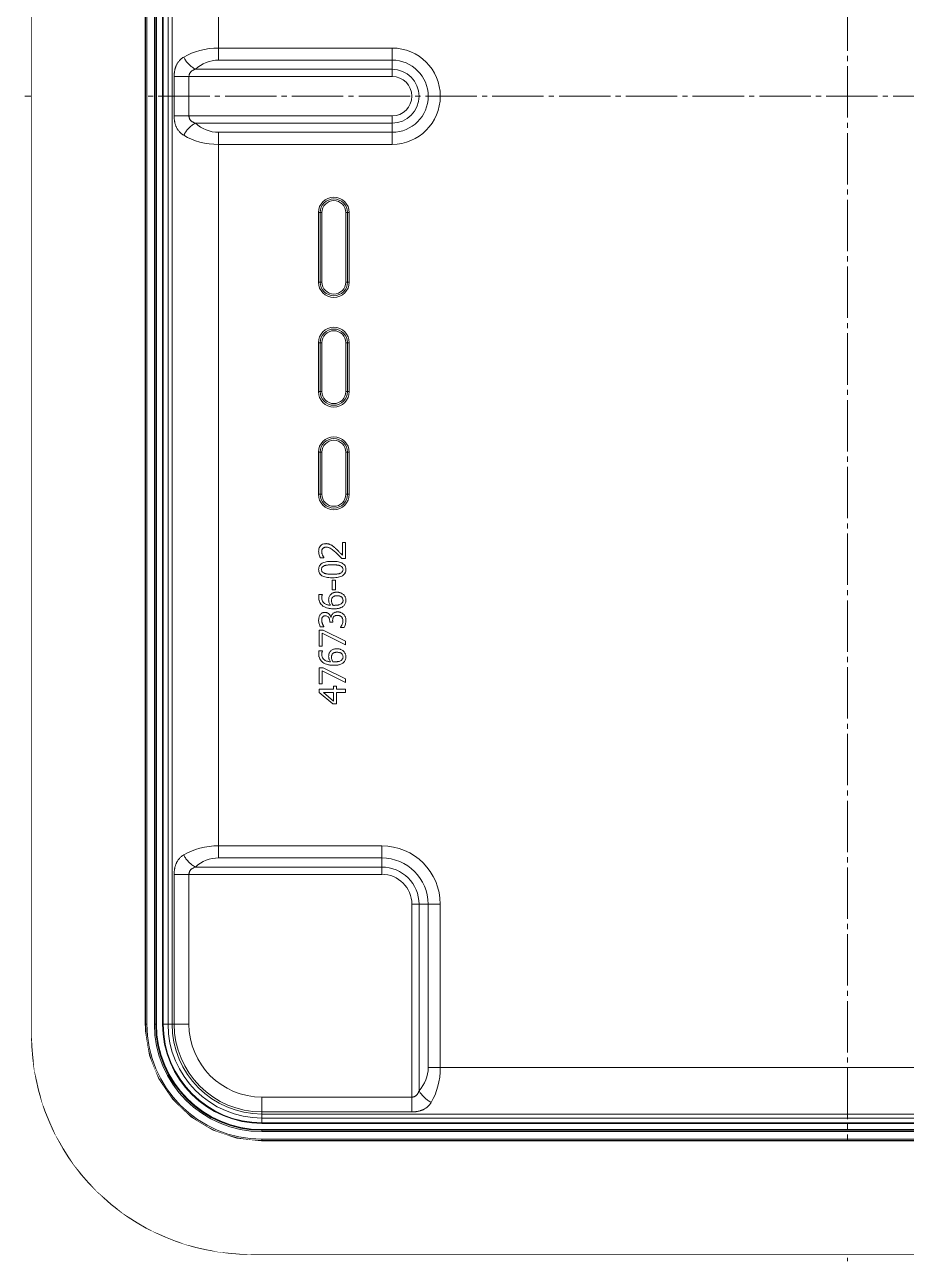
# Model space of a CAD drawing. Header units: millimetres. Extents: x -1133 to 1382, y -1174 to 1187.
# Drawn here: x 386.1 to 643.5, y 506.2 to 867.3 of the extents above; entities that cross this region are included whole.
import ezdxf

# ---------------------------------------------------------------- set-up
doc = ezdxf.new("R2010")
doc.units = ezdxf.units.MM
doc.linetypes.add('K5LT_AXLED', pattern=[19.5, 15, -1.5, 1.5, -1.5])
doc.linetypes.add('K5LT_THIN', pattern=[0])

# ---------------------------------------------------------------- blocks, each defined once
blk = doc.blocks.new('WIPEOUTCOLORING1')
blk.add_wipeout([(452.12, 508.2), (626.39, 508.2), (442.74, 508.89)])
blk.add_wipeout([(442.74, 508.89), (626.39, 508.2), (432.89, 511.15)])
blk.add_wipeout([(626.39, 508.2), (800.66, 508.2), (432.89, 511.15)])
blk.add_wipeout([(432.89, 511.15), (800.66, 508.2), (423.52, 514.94)])
blk.add_wipeout([(800.66, 508.2), (810.74, 509), (423.52, 514.94)])
blk.add_wipeout([(423.52, 514.94), (810.74, 509), (414.86, 520.16)])
blk.add_wipeout([(810.74, 509), (820.57, 511.37), (414.86, 520.16)])
blk.add_wipeout([(414.86, 520.16), (820.57, 511.37), (407.13, 526.68)])
blk.add_wipeout([(820.57, 511.37), (829.9, 515.27), (407.13, 526.68)])
blk.add_wipeout([(407.13, 526.68), (829.9, 515.27), (400.52, 534.34)])
blk.add_wipeout([(829.9, 515.27), (838.5, 520.58), (400.52, 534.34)])
blk.add_wipeout([(400.52, 534.34), (838.5, 520.58), (395.21, 542.94)])
blk.add_wipeout([(838.5, 520.58), (846.16, 527.19), (395.21, 542.94)])
blk.add_wipeout([(448.05, 542.05), (395.21, 542.94), (455.39, 541.25)])
blk.add_wipeout([(395.21, 542.94), (448.05, 542.05), (391.31, 552.27)])
blk.add_wipeout([(448.05, 542.05), (441.05, 544.4), (391.31, 552.27)])
blk.add_wipeout([(391.31, 552.27), (441.05, 544.4), (388.94, 562.09)])
blk.add_wipeout([(441.05, 544.4), (434.71, 548.2), (388.94, 562.09)])
for points in [[(388.94, 562.09), (434.71, 548.2), (388.14, 572.18)], [(395.21, 542.94), (846.16, 527.19), (455.39, 541.25)]]:
    blk.add_wipeout(points)
for points in [[(434.71, 548.2), (429.35, 553.28), (388.14, 572.18)], [(455.39, 541.25), (846.16, 527.19), (626.39, 541.25)]]:
    blk.add_wipeout(points)
for points in [[(421.24, 573.53), (388.14, 572.18), (422.45, 566.25)], [(846.16, 527.19), (852.67, 534.91), (626.39, 541.25)]]:
    blk.add_wipeout(points)
for points in [[(425.19, 559.39), (388.14, 572.18), (429.35, 553.28)], [(626.39, 541.25), (852.67, 534.91), (797.39, 541.25)]]:
    blk.add_wipeout(points)
blk.add_wipeout([(388.14, 572.18), (425.19, 559.39), (422.45, 566.25)])
blk.add_wipeout([(388.14, 572.18), (421.24, 573.53), (388.14, 846.45)])
blk.add_wipeout([(388.14, 846.45), (421.24, 573.53), (388.14, 1120.72)])
blk.add_wipeout([(421.24, 573.53), (421.19, 575.45), (388.14, 1120.72)])
blk.add_wipeout([(388.14, 1120.72), (421.19, 575.45), (388.83, 1130.09)])
blk.add_wipeout([(421.19, 575.45), (421.19, 846.45), (388.83, 1130.09)])
blk.add_wipeout([(388.83, 1130.09), (421.19, 846.45), (391.1, 1139.95)])
blk.add_wipeout([(421.19, 846.45), (421.19, 1117.45), (391.1, 1139.95)])
blk = doc.blocks.new('U21')
at = {"color": 30, "linetype": 'K5LT_AXLED', "lineweight": 18, "true_color": 0xff8000}
for p, q in [((626.39, 1186.7), (626.39, 506.2)), ((386.14, 846.45), (866.64, 846.45))]:
    blk.add_line(p, q, dxfattribs=at)
at = {"color": 7, "linetype": 'K5LT_THIN', "lineweight": 18}
for p, q in [((388.14, 572.18), (388.14, 1120.72)), ((421.19, 1117.45), (421.19, 575.45)), ((421.39, 1117.45), (421.39, 575.45)), ((421.79, 1117.45), (421.79, 575.45)), ((423.99, 1117.45), (423.99, 575.45)), ((424.39, 1117.45), (424.39, 575.45)), ((424.59, 1117.45), (424.59, 575.45)), ((426.39, 575.45), (426.39, 1117.45)), ((426.57, 1117.45), (426.57, 575.45)), ((427.97, 1117.45), (427.97, 575.45)), ((429.14, 1117.45), (429.14, 575.45)), ((442.74, 1065.38), (442.74, 860.52)), ((442.74, 856.98), (442.74, 860.52)), ((493.39, 860.52), (442.74, 860.52)), ((493.39, 856.98), (493.39, 860.52)), ((493.39, 856.98), (442.74, 856.98)), ((493.39, 856.98), (493.39, 854.33)), ((493.39, 854.33), (435.95, 854.33)), ((493.39, 852.2), (493.39, 854.33)), ((429.75, 852.2), (434.08, 852.2)), ((429.75, 852.2), (429.75, 840.69)), ((493.39, 852.2), (434.08, 852.2)), ((434.08, 852.2), (434.08, 840.69)), ((434.08, 840.69), (429.75, 840.69)), ((434.08, 840.69), (493.39, 840.69)), ((435.95, 838.57), (493.39, 838.57)), ((493.39, 838.57), (493.39, 840.69)), ((493.39, 835.91), (493.39, 838.57)), ((442.74, 835.91), (442.74, 832.38)), ((442.74, 835.91), (493.39, 835.91)), ((493.39, 835.91), (493.39, 832.38)), ((442.74, 832.38), (493.39, 832.38)), ((442.74, 832.38), (442.74, 627.52)), ((471.89, 812.45), (471.89, 792.18)), ((471.89, 812.45), (472.39, 812.45)), ((472.39, 812.45), (472.39, 792.18)), ((472.39, 812.45), (472.89, 812.45)), ((472.89, 812.45), (472.89, 792.18)), ((480.39, 812.45), (479.89, 812.45)), ((479.89, 792.18), (479.89, 812.45)), ((480.39, 792.18), (480.39, 812.45)), ((480.89, 812.45), (480.39, 812.45)), ((480.89, 792.18), (480.89, 812.45)), ((471.89, 792.18), (472.39, 792.18)), ((472.39, 792.18), (472.89, 792.18)), ((480.39, 792.18), (479.89, 792.18)), ((480.89, 792.18), (480.39, 792.18)), ((471.89, 774.45), (471.89, 760.18)), ((471.89, 774.45), (472.39, 774.45)), ((472.39, 774.45), (472.39, 760.18)), ((472.39, 774.45), (472.89, 774.45)), ((472.89, 774.45), (472.89, 760.18)), ((479.89, 760.18), (479.89, 774.45)), ((480.39, 774.45), (479.89, 774.45)), ((480.39, 760.18), (480.39, 774.45)), ((480.89, 774.45), (480.39, 774.45)), ((480.89, 760.18), (480.89, 774.45)), ((471.89, 760.18), (472.39, 760.18)), ((472.39, 760.18), (472.89, 760.18)), ((480.39, 760.18), (479.89, 760.18)), ((480.89, 760.18), (480.39, 760.18)), ((471.89, 742.45), (471.89, 730.18)), ((471.89, 742.45), (472.39, 742.45)), ((472.39, 742.45), (472.39, 730.18)), ((472.39, 742.45), (472.89, 742.45)), ((472.89, 742.45), (472.89, 730.18)), ((480.39, 742.45), (479.89, 742.45)), ((479.89, 730.18), (479.89, 742.45)), ((480.39, 730.18), (480.39, 742.45)), ((480.89, 742.45), (480.39, 742.45)), ((480.89, 730.18), (480.89, 742.45)), ((471.89, 730.18), (472.39, 730.18)), ((472.39, 730.18), (472.89, 730.18)), ((480.39, 730.18), (479.89, 730.18)), ((480.89, 730.18), (480.39, 730.18)), ((479.76, 716.08), (478.88, 716.08)), ((478.88, 716.08), (478.88, 712.41)), ((479.76, 711.47), (479.76, 716.08)), ((472.41, 711.63), (473.5, 711.63)), ((473.5, 711.63), (473.5, 711.68)), ((478.68, 711.47), (479.76, 711.47)), ((476.87, 705.1), (475.94, 705.1)), ((475.94, 705.1), (475.94, 702.27)), ((476.87, 702.27), (476.87, 705.1)), ((473.05, 700.94), (472.07, 700.94)), ((473.05, 700.9), (473.05, 700.94)), ((475.94, 702.27), (476.87, 702.27)), ((475.58, 694.32), (475.51, 694.32)), ((473.25, 690.55), (472.11, 690.55)), ((472.11, 690.55), (472.11, 685.81)), ((472.42, 691.51), (473.5, 691.51)), ((479.76, 687.32), (473.25, 690.55)), ((473.5, 691.51), (473.5, 691.57)), ((475.18, 693.16), (475.18, 692.83)), ((475.18, 692.83), (476.04, 692.83)), ((476.04, 692.83), (476.04, 693.25)), ((478.36, 691.37), (478.36, 691.3)), ((478.36, 691.3), (479.44, 691.3)), ((473.01, 685.81), (473.01, 689.67)), ((473.01, 689.67), (479.76, 686.25)), ((479.76, 686.25), (479.76, 687.32)), ((473.05, 684.43), (472.07, 684.43)), ((472.11, 685.81), (473.01, 685.81)), ((473.05, 684.39), (473.05, 684.43)), ((472.11, 679.55), (472.11, 674.8)), ((473.25, 679.55), (472.11, 679.55)), ((479.76, 676.31), (473.25, 679.55)), ((473.01, 674.8), (473.01, 678.67)), ((473.01, 678.67), (479.76, 675.24)), ((479.76, 675.24), (479.76, 676.31)), ((472.11, 674.8), (473.01, 674.8)), ((476.3, 673.27), (472.11, 673.27)), ((472.11, 673.27), (472.11, 672.34)), ((472.11, 672.34), (476.05, 669)), ((476.3, 672.3), (473.32, 672.3)), ((473.32, 672.3), (476.3, 669.78)), ((476.3, 674.16), (476.3, 673.27)), ((477.13, 674.16), (476.3, 674.16)), ((476.3, 669.78), (476.3, 672.3)), ((477.13, 673.27), (477.13, 674.16)), ((479.76, 673.27), (477.13, 673.27)), ((477.13, 669), (477.13, 672.3)), ((477.13, 672.3), (479.76, 672.3)), ((479.76, 672.3), (479.76, 673.27)), ((476.05, 669), (477.13, 669)), ((442.74, 623.98), (442.74, 627.52)), ((490.39, 627.52), (442.74, 627.52)), ((490.39, 623.98), (490.39, 627.52)), ((490.39, 621.33), (435.95, 621.33)), ((490.39, 623.98), (442.74, 623.98)), ((490.39, 623.98), (490.39, 621.33)), ((490.39, 621.33), (490.39, 619.2)), ((429.75, 619.2), (429.75, 575.45)), ((429.75, 619.2), (434.08, 619.2)), ((490.39, 619.2), (434.08, 619.2)), ((434.08, 619.2), (434.08, 575.45)), ((499.15, 554.13), (499.15, 610.45)), ((499.15, 610.45), (501.27, 610.45)), ((501.27, 556.01), (501.27, 610.45)), ((503.93, 610.45), (501.27, 610.45)), ((503.93, 562.79), (503.93, 610.45)), ((503.93, 610.45), (507.46, 610.45)), ((507.46, 562.79), (507.46, 610.45)), ((421.19, 575.45), (421.39, 575.45)), ((421.39, 575.45), (421.79, 575.45)), ((423.99, 575.45), (424.39, 575.45)), ((424.39, 575.45), (424.59, 575.45)), ((426.57, 575.45), (426.39, 575.45)), ((426.57, 575.45), (427.97, 575.45)), ((429.14, 575.45), (427.97, 575.45)), ((429.14, 575.45), (429.75, 575.45)), ((434.08, 575.45), (429.75, 575.45)), ((503.93, 562.79), (507.46, 562.79)), ((507.46, 562.79), (745.32, 562.79)), ((455.39, 549.8), (455.39, 554.13)), ((455.39, 554.13), (499.15, 554.13)), ((499.15, 554.13), (499.15, 549.8)), ((455.39, 549.2), (455.39, 549.8)), ((455.39, 549.8), (499.15, 549.8)), ((455.39, 549.2), (797.39, 549.2)), ((455.39, 549.2), (455.39, 548.03)), ((455.39, 548.03), (797.39, 548.03)), ((455.39, 546.63), (455.39, 548.03)), ((455.39, 546.63), (455.39, 546.45)), ((455.39, 546.63), (797.39, 546.63)), ((797.39, 546.45), (455.39, 546.45)), ((455.39, 544.65), (797.39, 544.65)), ((455.39, 544.45), (455.39, 544.65)), ((455.39, 544.45), (797.39, 544.45)), ((455.39, 544.05), (455.39, 544.45)), ((455.39, 544.05), (797.39, 544.05)), ((455.39, 541.45), (455.39, 541.85)), ((455.39, 541.85), (797.39, 541.85)), ((455.39, 541.45), (797.39, 541.45)), ((455.39, 541.25), (455.39, 541.45)), ((455.39, 541.25), (797.39, 541.25)), ((800.66, 508.2), (452.12, 508.2))]:
    blk.add_line(p, q, dxfattribs=at)
for centre in [(404.89, 846.45), (404.89, 756.45), (404.89, 666.45), (404.89, 576.45), (456.39, 524.95), (541.39, 524.95), (626.39, 524.95)]:
    blk.add_circle(centre, 5.25, dxfattribs=at)
for centre, radius, start, end in [((493.39, 846.45), 14.07, 270, 90), ((442.74, 846.98), 10, 90, 132.7507), ((493.39, 846.45), 10.54, 270, 90), ((493.39, 846.45), 7.88, 270, 90), ((493.39, 846.45), 5.76, 270, 90), ((442.74, 845.91), 10, 227.2493, 270), ((476.39, 812.45), 4.5, 0, 180), ((476.39, 812.45), 4, 0, 180), ((476.39, 812.45), 3.5, 0, 180), ((476.39, 792.18), 4.5, 180, 0), ((476.39, 792.18), 4, 180, 0), ((476.39, 792.18), 3.5, 180, 0), ((476.39, 774.45), 4.5, 0, 180), ((476.39, 774.45), 4, 0, 180), ((476.39, 774.45), 3.5, 0, 180), ((476.39, 760.18), 4.5, 180, 0), ((476.39, 760.18), 4, 180, 0), ((476.39, 760.18), 3.5, 180, 0), ((476.39, 742.45), 4.5, 0, 180), ((476.39, 742.45), 4, 0, 180), ((476.39, 742.45), 3.5, 0, 180), ((476.39, 730.18), 4.5, 180, 0), ((476.39, 730.18), 4, 180, 0), ((476.39, 730.18), 3.5, 180, 0), ((473.82, 713.93), 1.81, 136.219, 160.8692), ((473.79, 713.96), 1.77, 112.6807, 136.219), ((474.02, 713.4), 2.37, 92.3912, 112.6807), ((474.05, 712.8), 2.97, 91.1794, 92.3912), ((474.05, 712.63), 3.14, 90, 91.1794), ((474.05, 712.04), 3.74, 86.5773, 90), ((474.08, 712.52), 3.25, 82.9064, 86.5773), ((474.11, 712.72), 3.05, 78.9924, 82.9064), ((474.17, 713.04), 2.72, 74.8506, 78.9924), ((474.02, 712.48), 3.3, 68.0487, 74.8506), ((474.16, 712.83), 2.92, 60.8188, 68.0487), ((473.42, 711.49), 4.46, 56.0079, 60.9087), ((472.9, 710.73), 5.38, 51.5477, 56.0079), ((474.93, 713.54), 2.98, 160.8692, 180), ((475.4, 713.54), 3.45, 180, 188.1958), ((476.56, 713.71), 4.63, 188.1958, 195.2734), ((479.2, 714.43), 7.36, 195.2734, 199.7351), ((474.83, 712.86), 2.71, 199.7351, 207.0863), ((474.65, 713.47), 1.82, 171.3594, 180), ((474.91, 713.47), 2.07, 180, 187.3108), ((475.17, 713.5), 2.33, 187.3108, 194.2011), ((474.25, 713.53), 1.41, 161.5481, 171.3594), ((474.08, 713.59), 1.23, 150.3804, 161.5481), ((476.89, 713.94), 4.11, 194.2012, 198.1303), ((476.59, 713.84), 3.79, 198.1303, 202.22), ((474, 713.63), 1.14, 138.7435, 150.3804), ((475.55, 713.43), 2.67, 202.4705, 207.345), ((473.88, 713.7), 1, 123.8338, 136.9883), ((475.61, 713.46), 2.75, 207.345, 212.1542), ((480.95, 716.81), 9.05, 212.1541, 213.6183), ((474.01, 713.49), 1.25, 112.069, 123.8338), ((476.53, 713.87), 3.74, 213.6183, 215.8951), ((473.99, 713.56), 1.17, 105.7275, 112.069), ((474.05, 713.35), 1.4, 99.9162, 105.7275), ((474.07, 713.2), 1.55, 94.6754, 99.9162), ((474.1, 712.8), 1.95, 90, 94.6754), ((474.1, 712.35), 2.4, 82.6916, 90), ((474.1, 712.34), 2.41, 75.3914, 82.6916), ((474.08, 712.26), 2.49, 68.3287, 75.3914), ((473.96, 711.95), 2.82, 61.6908, 68.3287), ((473.29, 710.7), 4.24, 52.8714, 61.6908), ((465.99, 701.06), 16.33, 48.3795, 52.8714), ((468.84, 705.61), 11.91, 49.5296, 51.5477), ((468.4, 705.1), 12.59, 47.5664, 49.5296), ((463.14, 697.76), 20.7, 46.7956, 48.5588), ((463.33, 699.33), 20.26, 45.9963, 47.9896), ((463.69, 698.34), 19.9, 44.9973, 46.7956), ((458.85, 694.69), 26.71, 44.2604, 45.9963), ((419.52, 654.18), 82.36, 44.5627, 44.9973), ((359.88, 598.24), 164.91, 43.9791, 44.2604), ((406.01, 640.87), 101.32, 44.1709, 44.5627), ((437.26, 672.91), 57.38, 43.5023, 43.9791), ((474.19, 708.22), 2.24, 151.309, 180), ((474.75, 708.22), 2.8, 180, 189.2681), ((473.9, 708.38), 1.91, 120.2031, 151.309), ((474.21, 708.22), 1.41, 163.4969, 180), ((474.2, 708.22), 1.4, 180, 196.5031), ((473.69, 708.38), 0.869, 142.391, 163.4969), ((473.72, 708.08), 0.903, 196.5031, 217.0852), ((474.43, 707.48), 2.96, 109.215, 120.2031), ((473.84, 708.26), 1.06, 124.9009, 142.391), ((474.2, 707.74), 1.7, 111.0838, 124.9009), ((475.17, 705.34), 5.22, 100.9438, 109.215), ((474.47, 707.08), 2.4, 106.4268, 111.3465), ((474.76, 706.09), 3.44, 102.3111, 106.4268), ((474.9, 705.46), 4.09, 98.8507, 102.3111), ((475.51, 703.61), 6.99, 94.7326, 100.9438), ((475.15, 703.86), 5.7, 95.9207, 98.8507), ((475.5, 700.46), 9.12, 94.0872, 95.9207), ((475.74, 697.07), 12.53, 92.5226, 94.0872), ((475.93, 698.58), 12.03, 90, 94.7326), ((475.83, 695.06), 14.53, 91.1737, 92.5226), ((475.93, 690.4), 19.19, 90, 91.1737), ((475.93, 698.03), 12.58, 85.321, 90), ((475.93, 690.18), 19.42, 88.8324, 90), ((476.02, 694.97), 14.62, 87.4868, 88.8324), ((476.11, 697.03), 12.56, 85.921, 87.4868), ((476.38, 703.58), 7.02, 79.0549, 85.321), ((476.36, 700.5), 9.08, 84.0791, 85.921), ((476.69, 703.64), 5.93, 81.2611, 84.0791), ((476.95, 705.34), 4.2, 77.9126, 81.2611), ((476.74, 705.46), 5.1, 70.4877, 79.0549), ((477.1, 706.03), 3.5, 73.899, 77.9126), ((477.4, 707.08), 2.4, 69.0539, 73.899), ((477.67, 707.75), 1.69, 55.2339, 69.4096), ((477.54, 707.7), 2.72, 58.743, 70.4877), ((478.04, 708.29), 1.03, 37.0852, 55.2339), ((478.17, 708.07), 0.877, 321.5457, 343.0606), ((478.14, 708.36), 0.903, 16.5031, 37.0852), ((477.86, 708.23), 2.1, 40.2383, 58.743), ((477.67, 708.22), 1.4, 0, 16.5031), ((477.66, 708.22), 1.41, 343.0606, 0), ((478.09, 708.43), 1.8, 20.2392, 40.2383), ((477.65, 708.22), 2.26, 331.5601, 0), ((477.86, 708.34), 2.04, 9.3348, 20.2392), ((477.13, 708.22), 2.78, 0, 9.3348), ((474.01, 708.1), 2.05, 189.2681, 200.0994), ((473.78, 708.02), 1.8, 200.0994, 220.0664), ((474, 708.2), 2.09, 220.0664, 238.6072), ((474.3, 708.71), 2.68, 238.6072, 250.469), ((473.84, 708.17), 1.05, 217.0852, 234.9149), ((474.23, 708.73), 1.73, 234.9149, 248.7857), ((475.11, 710.97), 5.09, 250.469, 259.0729), ((474.45, 709.31), 2.35, 248.9162, 253.9985), ((474.74, 710.33), 3.41, 253.9985, 258.2182), ((474.88, 710.99), 4.09, 258.2182, 261.7418), ((475.48, 712.88), 7.03, 259.0729, 265.3376), ((475.12, 712.66), 5.78, 261.7418, 264.7074), ((475.61, 717.86), 11, 264.7074, 266.2663), ((475.8, 720.79), 13.94, 266.2663, 267.6514), ((475.94, 718.52), 12.69, 265.3376, 270), ((475.86, 722.45), 15.6, 267.6514, 268.8888), ((475.94, 726.2), 19.34, 268.8888, 270), ((475.94, 731.61), 24.76, 270, 270.9276), ((475.94, 718.08), 12.25, 270, 274.6981), ((476.06, 724.2), 17.35, 270.9276, 272.0359), ((476.17, 721.14), 14.28, 272.0359, 273.3819), ((476.37, 712.87), 7.02, 274.6981, 280.9071), ((476.46, 716.17), 9.31, 273.3819, 275.0496), ((476.88, 711.45), 4.57, 275.0496, 278.4447), ((476.99, 710.69), 3.8, 278.4447, 282.1666), ((476.71, 711.07), 5.19, 280.9071, 289.252), ((477.06, 710.38), 3.48, 282.1666, 286.2289), ((477.2, 709.88), 2.96, 286.2289, 290.6339), ((477.66, 708.69), 1.68, 290.1991, 304.2181), ((477.47, 708.89), 2.88, 289.252, 300.4637), ((477.99, 708.21), 1.1, 304.2181, 321.5457), ((477.97, 708.05), 1.9, 300.4637, 331.5601), ((474.28, 700.29), 2.31, 167.823, 173.2023), ((473.48, 700.46), 1.49, 161.1368, 167.823), ((475.43, 699.87), 2.6, 160.0713, 165.8527), ((473.84, 700.45), 0.905, 150.2626, 160.0713), ((477.44, 699.16), 2.67, 142.6114, 152.1307), ((476.85, 699.59), 1.93, 127.1969, 142.2544), ((476.88, 699.55), 1.99, 112.3544, 127.1969), ((477.01, 699.25), 2.31, 105.8432, 112.3544), ((477.14, 698.77), 2.81, 99.937, 105.8432), ((477.2, 698.44), 3.15, 94.6629, 99.937), ((477.27, 697.56), 4.03, 90, 94.6629), ((477.27, 698.07), 3.52, 85.2011, 90), ((477.31, 698.51), 3.08, 80.0718, 85.2011), ((477.34, 698.67), 2.92, 74.6668, 80.0718), ((477.39, 698.86), 2.72, 69.0657, 74.6668), ((477.35, 698.75), 2.83, 58.4135, 69.0657), ((477.72, 699.35), 2.13, 46.1207, 58.4135), ((477.47, 699.07), 2.51, 35.5022, 46.5187), ((476.51, 700.09), 4.55, 176.8455, 180), ((475.79, 700.09), 3.83, 180, 192.3913), ((475.37, 700.16), 3.41, 173.2023, 176.8455), ((474.77, 699.87), 2.78, 192.3913, 206.9335), ((474.88, 699.93), 2.9, 206.9335, 220.857), ((474.81, 699.86), 2.81, 220.857, 235.0129), ((475.31, 699.96), 2.47, 173.2741, 180), ((475.13, 699.96), 2.29, 180, 197.6111), ((474.87, 700.01), 2.03, 165.8527, 173.2741), ((474.64, 699.8), 1.77, 197.6111, 217.6341), ((475.31, 700.59), 3.69, 235.0592, 246.2151), ((474.74, 699.88), 1.89, 217.6341, 223.091), ((474.87, 700), 2.07, 223.091, 228.3011), ((474.85, 699.97), 2.04, 228.3011, 240.2782), ((475.76, 701.61), 4.81, 246.2151, 255.9873), ((475.24, 700.66), 2.83, 240.2782, 250.443), ((475.46, 701.3), 3.51, 250.443, 258.6868), ((475.86, 703.28), 5.53, 258.6868, 265.2527), ((478.58, 699.33), 3.71, 173.299, 180), ((477.52, 699.33), 2.65, 180, 189.5687), ((477.13, 699.5), 2.26, 164.701, 173.299), ((477.01, 699.24), 2.13, 189.5687, 200.2354), ((476.44, 699.69), 1.53, 152.1307, 164.701), ((477.64, 699.48), 2.81, 200.2354, 208.368), ((478.14, 699.74), 3.37, 208.368, 215.7903), ((478.3, 699.11), 2.59, 174.2392, 180), ((477.93, 699.11), 2.22, 180, 188.9833), ((478.15, 699.12), 2.44, 168.3128, 174.2392), ((477.89, 699.1), 2.18, 188.9833, 198.0436), ((476.74, 699.41), 1, 154.0871, 168.3128), ((478.29, 699.23), 2.61, 198.0436, 205.662), ((476.76, 699.41), 1.02, 139.9726, 154.0871), ((478.76, 699.46), 3.12, 205.662, 212.6184), ((477.03, 699.18), 1.37, 125.7048, 140.1609), ((476.65, 703.6), 5.85, 264.9209, 265.4764), ((476.62, 703.19), 5.44, 265.4764, 266.0524), ((476.97, 699.26), 1.27, 110.7119, 125.7048), ((476.6, 703), 5.25, 266.0524, 266.6499), ((476.58, 702.62), 4.87, 266.6499, 267.27), ((476.51, 701.06), 3.3, 267.2699, 268.1841), ((476.57, 702.96), 5.2, 268.1841, 268.9126), ((476.59, 704.13), 6.38, 268.9126, 269.5065), ((477.05, 699.06), 1.49, 104.1963, 110.7119), ((476.61, 707), 9.25, 269.5065, 270), ((476.61, 705.24), 7.48, 270, 273.0451), ((477.19, 698.5), 2.06, 98.6549, 104.1963), ((477.25, 698.13), 2.44, 93.9672, 98.6549), ((476.75, 702.69), 4.93, 273.0451, 276.7954), ((477.31, 697.16), 3.41, 90, 93.9672), ((477.31, 696.96), 3.61, 83.0736, 90), ((476.87, 701.71), 3.94, 276.7954, 281.4813), ((477.16, 700.26), 2.46, 281.4813, 287.41), ((477.48, 698.36), 2.2, 74.1909, 83.0736), ((477.01, 700.75), 2.98, 287.41, 297.1175), ((477.61, 698.81), 1.74, 63.03, 74.1909), ((477, 700.49), 3.7, 287.4083, 298.5267), ((477.78, 699.24), 1.29, 297.1175, 311.8935), ((477.84, 699.26), 1.23, 49.764, 63.03), ((477.73, 699.13), 1.4, 43.9901, 49.764), ((477.52, 699.54), 1.68, 311.7866, 322.6388), ((477.85, 699.24), 1.24, 37.847, 43.9901), ((477.7, 699.2), 2.23, 298.5267, 312.8728), ((477.92, 699.3), 1.14, 17.9288, 37.847), ((478.07, 699.11), 0.984, 322.6388, 336.8515), ((477.9, 699.19), 1.17, 336.8515, 348.8283), ((477.67, 699.22), 1.4, 0, 17.9288), ((477.73, 699.22), 1.35, 348.8283, 0), ((477.74, 699.18), 2.19, 312.5624, 324.596), ((477.75, 699.27), 2.17, 23.6515, 35.5022), ((477.87, 699.08), 2.02, 324.596, 337.1212), ((477.84, 699.31), 2.07, 11.235, 23.6515), ((477.81, 699.11), 2.09, 337.1212, 349.2576), ((477.39, 699.22), 2.52, 0, 11.235), ((477.25, 699.22), 2.67, 349.2576, 0), ((476.21, 693.46), 4.26, 173.2216, 180), ((475.64, 693.46), 3.7, 180, 187.8119), ((474.52, 693.66), 2.56, 164.4715, 173.2216), ((474.22, 693.74), 2.25, 154.5442, 164.4715), ((474.06, 693.82), 2.07, 144.1968, 154.5442), ((473.77, 693.99), 1.74, 129.9714, 143.3446), ((473.64, 694.16), 1.53, 115.7069, 129.9714), ((475.34, 693.38), 2.5, 174.0414, 180), ((475.04, 693.38), 2.2, 180, 187.0118), ((474.89, 693.43), 2.05, 167.4636, 174.0414), ((474.06, 693.61), 1.2, 156.3269, 167.4636), ((474.03, 693.63), 1.16, 145.0121, 156.3269), ((473.63, 694.17), 1.51, 108.4134, 115.7069), ((473.77, 693.79), 0.855, 130.3201, 144.1654), ((473.71, 693.94), 1.75, 101.6342, 108.4134), ((473.91, 693.63), 1.07, 117.9686, 130.3201), ((473.74, 693.76), 1.93, 95.4838, 101.6342), ((473.8, 693.83), 0.839, 109.9755, 117.9686), ((473.84, 693.71), 0.975, 102.564, 109.9755), ((473.79, 693.27), 2.43, 90, 95.4838), ((473.87, 693.6), 1.09, 95.8893, 102.564), ((473.9, 693.29), 1.39, 90, 95.8893), ((473.79, 693.86), 1.84, 80.2758, 90), ((473.9, 692.91), 1.77, 86.4947, 90), ((473.91, 693.17), 1.52, 82.7048, 86.4947), ((473.83, 694.09), 1.61, 69.8703, 80.2758), ((473.95, 693.47), 1.21, 61.1483, 82.7048), ((473.83, 694.09), 1.6, 59.424, 69.8703), ((474.04, 693.63), 1.03, 37.7691, 61.1483), ((476.03, 702.7), 5.93, 255.9873, 259.9851), ((473.73, 693.91), 1.81, 49.592, 59.424), ((473.75, 693.41), 1.4, 16.6084, 37.7691), ((473.63, 693.8), 1.96, 31.8948, 49.592), ((476.23, 703.84), 7.09, 259.9851, 263.6416), ((472.92, 693.16), 2.26, 0, 16.6084), ((473.87, 693.95), 1.68, 12.755, 31.8948), ((476.31, 704.53), 7.78, 263.6416, 266.9726), ((477.67, 693.91), 2.13, 162.4833, 168.9161), ((478.63, 693.61), 3.14, 157.1788, 162.4833), ((477.13, 694.24), 1.51, 146.2383, 157.1788), ((477.38, 694.07), 1.82, 136.2737, 146.2383), ((476.39, 706.17), 9.42, 266.9726, 270), ((479.59, 693.25), 3.56, 174.5992, 180), ((478.77, 693.33), 2.73, 168.4315, 174.5992), ((477.1, 694.34), 1.42, 123.5536, 136.2686), ((477.5, 693.59), 1.44, 156.8822, 168.4315), ((477.22, 693.71), 1.13, 143.8286, 156.8822), ((477.4, 693.88), 1.97, 112.7751, 123.5536), ((477.05, 693.83), 0.921, 127.9689, 143.8286), ((476.39, 705.48), 8.73, 270, 273.3331), ((477.2, 693.65), 1.16, 113.8233, 127.9689), ((477.24, 694.27), 1.55, 105.8478, 112.7751), ((477.17, 693.71), 1.09, 106.2056, 113.8233), ((477.37, 693.82), 2.01, 99.775, 105.8478), ((477.3, 693.28), 1.54, 99.7945, 106.2056), ((476.54, 703.04), 6.29, 273.3331, 277.2599), ((477.42, 693.51), 2.33, 94.52, 99.775), ((477.35, 692.97), 1.85, 94.4504, 99.7945), ((477.41, 692.15), 2.67, 90, 94.4504), ((477.48, 692.69), 3.15, 90, 94.52), ((476.66, 702.07), 5.31, 277.2599, 281.906), ((477.41, 691.83), 3, 86.0341, 90), ((477.48, 692.86), 2.98, 85.0275, 90), ((477.47, 692.72), 2.1, 81.2931, 86.0341), ((477.52, 693.25), 2.6, 79.6991, 85.0275), ((476.97, 700.58), 3.79, 281.906, 287.4083), ((477.53, 693.07), 1.75, 75.6131, 81.2931), ((477.66, 693.57), 1.23, 68.8343, 75.6131), ((477.54, 693.38), 2.46, 74.0763, 79.6991), ((477.53, 693.24), 1.59, 58.4243, 68.8343), ((477.59, 693.54), 2.29, 68.2494, 74.0763), ((477.47, 693.14), 1.71, 48.3756, 58.4243), ((477.53, 693.39), 2.46, 57.4902, 68.2494), ((477.85, 693.59), 1.12, 32.3734, 47.6799), ((477.72, 693.51), 1.26, 17.9757, 32.3734), ((477.57, 693.45), 2.38, 46.5552, 57.4902), ((476.91, 693.25), 2.11, 9.2511, 17.9757), ((477.14, 693.28), 1.88, 0, 9.2511), ((477.8, 693.68), 2.06, 33.8756, 46.9522), ((477.67, 693.59), 2.22, 21.2715, 33.8756), ((477.47, 693.51), 2.43, 9.7243, 21.2715), ((476.49, 693.34), 3.42, 0, 9.7243), ((476.76, 693.61), 4.82, 187.8119, 194.653), ((477.84, 693.9), 5.94, 194.653, 200.2051), ((474.57, 692.69), 2.46, 200.2051, 208.8465), ((475.17, 693.4), 2.34, 187.0118, 193.8191), ((476.49, 693.72), 3.69, 193.8191, 198.144), ((476.57, 693.75), 3.78, 198.144, 202.4198), ((476.41, 693.72), 3.62, 203.0596, 207.1989), ((475.27, 693.14), 2.35, 207.1989, 212.3398), ((482.83, 697.92), 11.29, 212.3399, 213.4105), ((479.6, 695.79), 7.42, 213.4105, 214.7311), ((476.29, 692.91), 2.58, 323.2802, 331.9886), ((473.73, 694.28), 5.48, 331.9886, 337.9622), ((475.97, 693.37), 3.07, 337.9622, 348.5581), ((476.39, 693.28), 2.63, 348.5581, 0), ((476.63, 692.76), 3.17, 332.608, 340.2336), ((474.22, 693.62), 5.73, 340.2336, 345.9057), ((475.28, 693.36), 4.63, 345.9057, 352.9083), ((475.39, 693.34), 4.52, 352.9083, 0), ((476.51, 683.58), 4.55, 176.8455, 180), ((475.79, 683.58), 3.83, 180, 192.3913), ((475.37, 683.65), 3.41, 173.2023, 176.8455), ((474.28, 683.78), 2.31, 167.823, 173.2023), ((473.48, 683.95), 1.49, 161.1368, 167.823), ((474.77, 683.36), 2.78, 192.3913, 206.9335), ((475.31, 683.45), 2.47, 173.2741, 180), ((475.13, 683.45), 2.29, 180, 197.6111), ((474.87, 683.5), 2.03, 165.8527, 173.2741), ((475.43, 683.36), 2.6, 160.0713, 165.8527), ((474.64, 683.29), 1.77, 197.6111, 217.6341), ((473.84, 683.94), 0.905, 150.2626, 160.0713), ((478.58, 682.82), 3.71, 173.299, 180), ((477.52, 682.82), 2.65, 180, 189.5687), ((477.13, 682.99), 2.26, 164.701, 173.299), ((476.44, 683.18), 1.53, 152.1307, 164.701), ((477.44, 682.65), 2.67, 142.6114, 152.1307), ((476.85, 683.08), 1.93, 127.1969, 142.2544), ((476.88, 683.04), 1.99, 112.3544, 127.1969), ((478.3, 682.6), 2.59, 174.2392, 180), ((477.93, 682.6), 2.22, 180, 188.9833), ((478.15, 682.61), 2.44, 168.3128, 174.2392), ((476.74, 682.9), 1, 154.0871, 168.3128), ((476.76, 682.9), 1.02, 139.9726, 154.0871), ((477.03, 682.67), 1.37, 125.7048, 140.1609), ((477.01, 682.74), 2.31, 105.8432, 112.3544), ((476.97, 682.75), 1.27, 110.7119, 125.7048), ((477.14, 682.26), 2.81, 99.937, 105.8432), ((477.05, 682.55), 1.49, 104.1963, 110.7119), ((477.2, 681.93), 3.15, 94.6629, 99.937), ((477.19, 681.99), 2.06, 98.6549, 104.1963), ((477.25, 681.62), 2.44, 93.9672, 98.6549), ((477.27, 681.05), 4.03, 90, 94.6629), ((477.31, 680.65), 3.41, 90, 93.9672), ((477.27, 681.56), 3.52, 85.2011, 90), ((477.31, 680.45), 3.61, 83.0736, 90), ((477.31, 682), 3.08, 80.0718, 85.2011), ((477.48, 681.85), 2.2, 74.1909, 83.0736), ((477.34, 682.16), 2.92, 74.6668, 80.0718), ((477.61, 682.3), 1.74, 63.03, 74.1909), ((477.39, 682.35), 2.72, 69.0657, 74.6668), ((477.35, 682.24), 2.83, 58.4135, 69.0657), ((477.84, 682.75), 1.23, 49.764, 63.03), ((477.73, 682.62), 1.4, 43.9901, 49.764), ((477.85, 682.73), 1.24, 37.847, 43.9901), ((477.92, 682.79), 1.14, 17.9288, 37.847), ((477.72, 682.84), 2.13, 46.1207, 58.4135), ((477.67, 682.71), 1.4, 0, 17.9288), ((477.73, 682.71), 1.35, 348.8283, 0), ((477.47, 682.56), 2.51, 35.5022, 46.5187), ((477.75, 682.76), 2.17, 23.6515, 35.5022), ((477.84, 682.8), 2.07, 11.235, 23.6515), ((477.39, 682.71), 2.52, 0, 11.235), ((477.25, 682.71), 2.67, 349.2576, 0), ((474.88, 683.42), 2.9, 206.9335, 220.857), ((474.81, 683.35), 2.81, 220.857, 235.0129), ((475.31, 684.08), 3.69, 235.0592, 246.2151), ((474.74, 683.37), 1.89, 217.6341, 223.091), ((474.87, 683.49), 2.07, 223.091, 228.3011), ((474.85, 683.46), 2.04, 228.3011, 240.2782), ((475.76, 685.1), 4.81, 246.2151, 255.9873), ((475.24, 684.15), 2.83, 240.2782, 250.443), ((475.46, 684.79), 3.51, 250.443, 258.6868), ((476.03, 686.19), 5.93, 255.9873, 259.9851), ((475.86, 686.77), 5.53, 258.6868, 265.2527), ((477.01, 682.73), 2.13, 189.5687, 200.2354), ((476.23, 687.33), 7.09, 259.9851, 263.6416), ((477.64, 682.97), 2.81, 200.2354, 208.368), ((478.14, 683.23), 3.37, 208.368, 215.7903), ((476.31, 688.02), 7.78, 263.6416, 266.9726), ((477.89, 682.59), 2.18, 188.9833, 198.0436), ((478.29, 682.72), 2.61, 198.0436, 205.662), ((476.39, 689.66), 9.42, 266.9726, 270), ((478.76, 682.95), 3.12, 205.662, 212.6184), ((476.65, 687.09), 5.85, 264.9209, 265.4764), ((476.62, 686.68), 5.44, 265.4764, 266.0524), ((476.6, 686.49), 5.25, 266.0524, 266.6499), ((476.58, 686.11), 4.87, 266.6499, 267.27), ((476.51, 684.55), 3.3, 267.2699, 268.1841), ((476.39, 688.97), 8.73, 270, 273.3331), ((476.57, 686.45), 5.2, 268.1841, 268.9126), ((476.59, 687.62), 6.38, 268.9126, 269.5065), ((476.61, 690.49), 9.25, 269.5065, 270), ((476.61, 688.73), 7.48, 270, 273.0451), ((476.54, 686.53), 6.29, 273.3331, 277.2599), ((476.75, 686.18), 4.93, 273.0451, 276.7954), ((476.87, 685.2), 3.94, 276.7954, 281.4813), ((476.66, 685.56), 5.31, 277.2599, 281.906), ((477.16, 683.75), 2.46, 281.4813, 287.41), ((476.97, 684.07), 3.79, 281.906, 287.4083), ((477.01, 684.24), 2.98, 287.41, 297.1175), ((477, 683.98), 3.7, 287.4083, 298.5267), ((477.78, 682.73), 1.29, 297.1175, 311.8935), ((477.52, 683.03), 1.68, 311.7866, 322.6388), ((477.7, 682.69), 2.23, 298.5267, 312.8728), ((478.07, 682.6), 0.984, 322.6388, 336.8515), ((477.9, 682.68), 1.17, 336.8515, 348.8283), ((477.74, 682.67), 2.19, 312.5624, 324.596), ((477.87, 682.57), 2.02, 324.596, 337.1212), ((477.81, 682.6), 2.09, 337.1212, 349.2576), ((490.39, 610.45), 17.07, 0, 90), ((442.74, 613.98), 10, 90, 132.7507), ((490.39, 610.45), 13.54, 0, 90), ((490.39, 610.45), 10.88, 0, 90), ((490.39, 610.45), 8.76, 0, 90), ((455.39, 575.45), 34.2, 180, 270), ((455.39, 575.45), 34, 180, 270), ((455.39, 575.45), 33.6, 180, 270), ((455.39, 575.45), 31.4, 180, 270), ((455.39, 575.45), 31, 180, 270), ((455.39, 575.45), 30.8, 180, 270), ((455.39, 575.45), 29, 180, 270), ((455.39, 575.45), 28.82, 180, 270), ((455.39, 575.45), 27.42, 180, 270), ((455.39, 575.45), 26.25, 180, 270), ((455.39, 575.45), 25.64, 180, 270), ((455.39, 575.45), 21.31, 180, 270), ((493.93, 562.79), 10, 317.2493, 0)]:
    blk.add_arc(centre, radius, start, end, dxfattribs=at)
for centre, major_axis, ratio, start_param, end_param in [((442.74, 850.52), (15, 0), 0.666667, 1.570796, 2.316936), ((442.74, 842.38), (15, 0), 0.666667, 3.966249, 4.712389), ((442.74, 617.52), (15, 0), 0.666667, 1.570796, 2.316936), ((452.16, 572.22), (45.29, 45.29), 0.999315, 2.356537, 3.926648), ((497.46, 562.79), (0, 15), 0.666667, 3.966249, 4.712389)]:
    blk.add_ellipse(centre, major_axis=major_axis, ratio=ratio, start_param=start_param, end_param=end_param, dxfattribs=at)
for points, knots in [([(432.55, 857.86), (432.41, 857.77), (432.13, 857.59), (431.77, 857.29), (431.45, 857), (431.19, 856.71), (430.95, 856.41), (430.75, 856.1), (430.56, 855.79), (430.41, 855.49), (430.29, 855.2), (430.18, 854.91), (430.08, 854.62), (430, 854.33), (429.94, 854.06), (429.89, 853.81), (429.85, 853.56), (429.81, 853.29), (429.78, 852.98), (429.75, 852.61), (429.75, 852.35), (429.75, 852.2)], [0, 0, 0, 0, 2.090443, 3.968565, 5.538883, 7.045313, 8.424303, 9.775689, 11.024407, 12.170455, 13.154369, 14.099812, 15.070708, 15.996185, 16.839139, 17.535643, 18.216385, 18.951441, 19.861601, 20.797027, 22, 22, 22, 22]), ([(435.95, 854.33), (435.77, 854.42), (435.43, 854.63), (434.96, 854.97), (434.53, 855.32), (434.14, 855.69), (433.75, 856.09), (433.38, 856.54), (433.05, 857), (432.77, 857.45), (432.62, 857.73), (432.55, 857.86)], [0, 0, 0, 0, 1.600617, 2.997152, 4.243671, 5.524125, 6.840199, 8.149436, 9.597469, 10.884861, 12, 12, 12, 12]), ([(435.95, 854.33), (435.82, 854.28), (435.6, 854.2), (435.3, 854.05), (435.05, 853.91), (434.84, 853.75), (434.66, 853.59), (434.5, 853.42), (434.37, 853.23), (434.27, 853.05), (434.19, 852.87), (434.13, 852.68), (434.09, 852.46), (434.08, 852.3), (434.08, 852.2)], [0, 0, 0, 0, 1.786236, 3.363102, 4.689359, 5.982999, 7.21728, 8.44051, 9.57337, 10.61586, 11.613036, 12.614147, 13.619195, 15, 15, 15, 15]), ([(432.55, 835.03), (432.41, 835.12), (432.13, 835.31), (431.77, 835.6), (431.45, 835.9), (431.19, 836.19), (430.95, 836.49), (430.75, 836.79), (430.56, 837.11), (430.41, 837.41), (430.29, 837.69), (430.18, 837.98), (430.08, 838.27), (430, 838.57), (429.94, 838.84), (429.89, 839.09), (429.85, 839.33), (429.81, 839.61), (429.78, 839.91), (429.75, 840.28), (429.75, 840.54), (429.75, 840.69)], [0, 0, 0, 0, 2.090443, 3.968565, 5.538883, 7.045313, 8.424303, 9.775689, 11.024407, 12.170455, 13.154369, 14.099812, 15.070708, 15.996185, 16.839139, 17.535643, 18.216385, 18.951441, 19.861601, 20.797027, 22, 22, 22, 22]), ([(432.55, 835.03), (432.65, 835.22), (432.84, 835.57), (433.17, 836.07), (433.5, 836.51), (433.86, 836.92), (434.25, 837.32), (434.68, 837.7), (435.12, 838.05), (435.55, 838.34), (435.82, 838.5), (435.95, 838.57)], [0, 0, 0, 0, 1.600616, 2.99715, 4.243668, 5.524121, 6.840194, 8.149431, 9.597465, 10.884858, 12, 12, 12, 12]), ([(435.95, 838.57), (435.82, 838.61), (435.6, 838.7), (435.3, 838.84), (435.05, 838.99), (434.84, 839.14), (434.66, 839.3), (434.5, 839.48), (434.37, 839.66), (434.27, 839.84), (434.19, 840.03), (434.13, 840.22), (434.09, 840.44), (434.08, 840.6), (434.08, 840.69)], [0, 0, 0, 0, 1.786236, 3.363102, 4.689359, 5.982999, 7.21728, 8.44051, 9.57337, 10.61586, 11.613036, 12.614147, 13.619195, 15, 15, 15, 15]), ([(432.55, 624.86), (432.41, 624.77), (432.13, 624.59), (431.77, 624.29), (431.45, 624), (431.19, 623.71), (430.95, 623.41), (430.75, 623.1), (430.56, 622.79), (430.41, 622.49), (430.29, 622.2), (430.18, 621.91), (430.08, 621.62), (430, 621.33), (429.94, 621.06), (429.89, 620.81), (429.85, 620.56), (429.81, 620.29), (429.78, 619.99), (429.75, 619.62), (429.75, 619.36), (429.75, 619.2)], [0, 0, 0, 0, 2.090448, 3.968571, 5.538889, 7.045314, 8.424298, 9.775654, 11.024275, 12.170162, 13.153866, 14.098986, 15.068784, 15.993477, 16.836202, 17.533696, 18.215772, 18.952394, 19.84799, 20.76177, 22, 22, 22, 22]), ([(435.95, 621.33), (435.77, 621.42), (435.43, 621.63), (434.96, 621.97), (434.53, 622.32), (434.14, 622.69), (433.75, 623.09), (433.38, 623.54), (433.05, 624), (432.77, 624.45), (432.62, 624.73), (432.55, 624.86)], [0, 0, 0, 0, 1.600617, 2.997152, 4.243671, 5.524125, 6.840199, 8.149436, 9.597469, 10.884861, 12, 12, 12, 12]), ([(435.95, 621.33), (435.82, 621.28), (435.6, 621.2), (435.3, 621.05), (435.05, 620.91), (434.84, 620.75), (434.66, 620.59), (434.5, 620.42), (434.37, 620.23), (434.27, 620.05), (434.19, 619.87), (434.13, 619.68), (434.09, 619.46), (434.08, 619.3), (434.08, 619.2)], [0, 0, 0, 0, 1.786259, 3.363127, 4.68939, 5.983015, 7.217264, 8.440472, 9.573359, 10.615925, 11.613162, 12.614278, 13.619272, 15, 15, 15, 15]), ([(501.27, 556.01), (501.23, 555.88), (501.14, 555.66), (500.99, 555.36), (500.85, 555.11), (500.7, 554.9), (500.53, 554.72), (500.36, 554.56), (500.18, 554.43), (500, 554.33), (499.81, 554.25), (499.63, 554.19), (499.41, 554.15), (499.24, 554.13), (499.15, 554.13)], [0, 0, 0, 0, 1.785893, 3.362901, 4.689104, 5.983017, 7.217491, 8.44262, 9.574659, 10.613608, 11.608082, 12.584213, 13.542001, 15, 15, 15, 15]), ([(504.8, 552.61), (504.71, 552.46), (504.53, 552.19), (504.24, 551.82), (503.94, 551.51), (503.65, 551.25), (503.35, 551.01), (503.05, 550.8), (502.73, 550.62), (502.44, 550.47), (502.15, 550.35), (501.87, 550.24), (501.59, 550.15), (501.3, 550.07), (500.99, 549.99), (500.7, 549.94), (500.43, 549.89), (500.2, 549.86), (499.97, 549.84), (499.73, 549.82), (499.45, 549.81), (499.25, 549.8), (499.15, 549.8)], [0, 0, 0, 0, 2.179167, 4.140487, 5.782773, 7.357714, 8.796778, 10.208488, 11.512716, 12.709462, 13.73219, 14.70508, 15.643488, 16.600913, 17.611112, 18.524265, 19.325299, 19.971098, 20.606659, 21.293762, 22.07494, 23, 23, 23, 23]), ([(504.8, 552.61), (504.62, 552.71), (504.26, 552.9), (503.77, 553.23), (503.33, 553.56), (502.92, 553.92), (502.52, 554.31), (502.13, 554.73), (501.79, 555.18), (501.49, 555.61), (501.34, 555.88), (501.27, 556.01)], [0, 0, 0, 0, 1.600616, 2.99715, 4.243668, 5.524121, 6.840194, 8.149431, 9.597465, 10.884858, 12, 12, 12, 12])]:
    blk.add_open_spline(points, degree=3, knots=knots, dxfattribs=at)
blk.add_blockref('WIPEOUTCOLORING1', (0, 0))
blk = doc.blocks.new('U20')
blk.add_blockref('U21', (0, 0))

msp = doc.modelspace()

# ---------------------------------------------------------------- block references
msp.add_blockref('U20', (0, 0))

doc.saveas('drawing.dxf')
